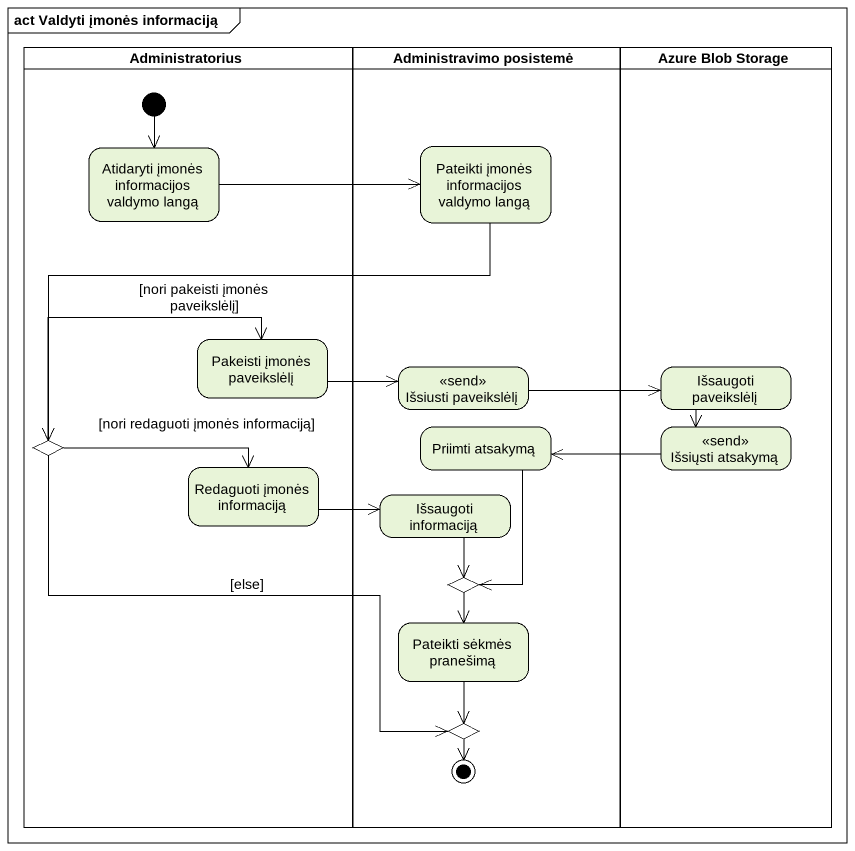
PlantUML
@startuml
mainframe act Valdyti įmonės informaciją
hide empty description
state Administratorius <<partition>> {
  state "Atidaryti įmonės informacijos valdymo langą" as Atidaryti_įmonės
  state "Pakeisti įmonės paveikslėlį" as Pakeisti_įmonės_paveikslėlį
  state choice1 <<choice>>
  state "Redaguoti įmonės informaciją" as Redaguoti_įmonės_informaciją
  [*] --> Atidaryti_įmonės
}
state "Administravimo posistemė" as Administravimo_posistemė <<partition>> {
  state "Pateikti įmonės informacijos valdymo langą" as Pateikti_įmonės
  state "Išsiusti paveikslėlį" as Išsiusti_paveikslėlį <<send>>
  state "Priimti atsakymą" as Priimti_atsakymą
  state "Išsaugoti informaciją" as Išsaugoti_informaciją
  state choice2 <<choice>>
  state "Pateikti sėkmės pranešimą" as Pateikti_sėkmės_pranešimą
  state choice3 <<choice>>
  choice3 --> [*]
}
state "Azure Blob Storage" as Azure_Blob_Storage <<partition>> {
  state "Išsaugoti paveikslėlį" as Išsaugoti_paveikslėlį
  state "Išsiųsti atsakymą" as Išsiųsti_atsakymą <<send>>
}
Atidaryti_įmonės -right-> Pateikti_įmonės
Pateikti_įmonės --> choice1
Pakeisti_įmonės_paveikslėlį -right-> Išsiusti_paveikslėlį
Išsiusti_paveikslėlį -right-> Išsaugoti_paveikslėlį
Išsaugoti_paveikslėlį --> Išsiųsti_atsakymą
Priimti_atsakymą --> choice2
Išsiųsti_atsakymą -left-> Priimti_atsakymą
choice1 -right-> Pakeisti_įmonės_paveikslėlį : [nori pakeisti įmonės paveikslėlį]
choice1 -right-> Redaguoti_įmonės_informaciją : [nori redaguoti įmonės informaciją]
choice1 --> choice3 : [else]
Redaguoti_įmonės_informaciją -right-> Išsaugoti_informaciją
Išsaugoti_informaciją --> choice2
choice2 --> Pateikti_sėkmės_pranešimą
Pateikti_sėkmės_pranešimą --> choice3
@enduml
